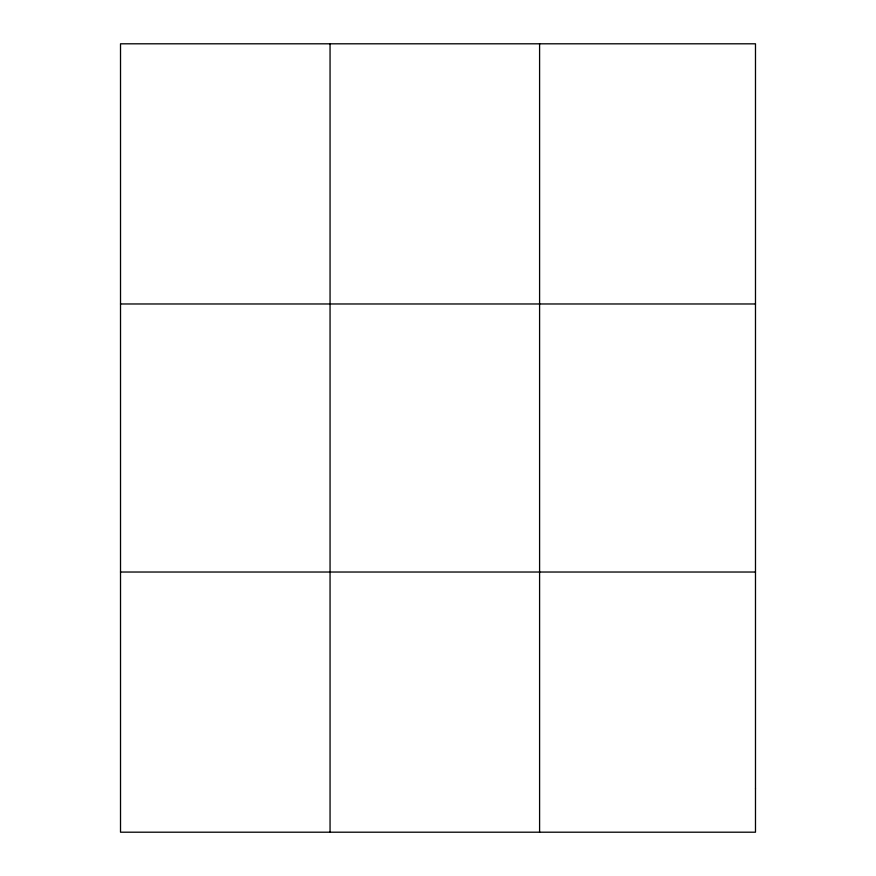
<?xml version="1.0" encoding="UTF-8"?>
<svg xmlns="http://www.w3.org/2000/svg" width="876" height="876" viewBox="0 0 876 876"><rect width="100%" height="100%" fill="white"/><g stroke="black" fill="none" stroke-linecap="round" stroke-linejoin="round"><path stroke-width="1.31" d="M330.055 832.2L330.055 43.8M539.594 832.2L539.594 43.8M120.516 303.972L755.484 303.972M120.516 572.028L755.484 572.028M755.484 788.838L755.484 832.2L120.516 832.2L120.516 43.8L755.484 43.8L755.484 788.838"/></g></svg>
